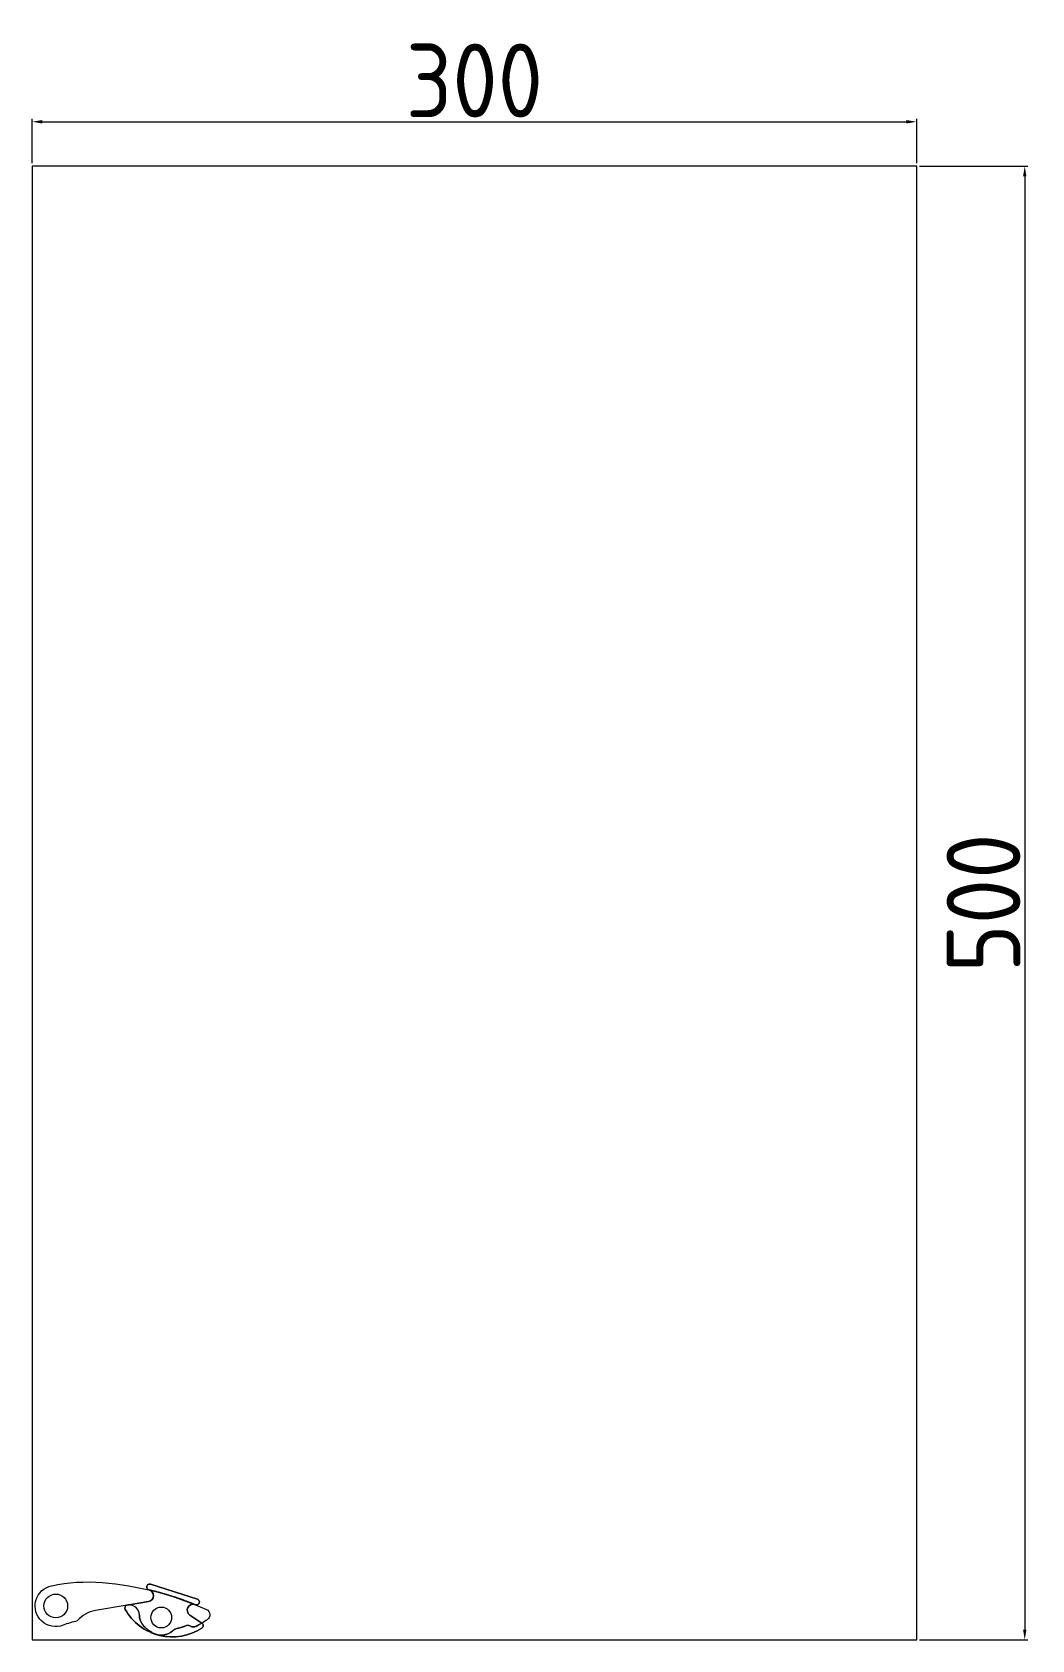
# Model space of a CAD drawing. Header units: millimetres. Extents: x 0 to 339, y 0 to 545.
import ezdxf

# ---------------------------------------------------------------- set-up
doc = ezdxf.new("R2010")
doc.units = ezdxf.units.MM
doc.linetypes.add('DASHED', pattern=[0.2067, 0.1654, -0.0413])
doc.styles.get("Standard").update_dxf_attribs({"font": 'ISOCP.SHX', "height": 25, "bigfont": 'EXTFONT.SHX'})
doc.dimstyles.new('AM_ISO', dxfattribs={"dimtxt": 3.5, "dimasz": 3.5, "dimexe": 1, "dimexo": 1, "dimgap": 1.5, "dimtad": 1, "dimdsep": 46, "dimtxsty": 'STANDARD', "dimcen": 0, "dimclrd": 256, "dimclre": 256, "dimclrt": 140, "dimadec": 0, "dimazin": 2, "dimtp": 0.1, "dimtm": 0.1, "dimtfac": 0.71, "dimtdec": 3, "dimtmove": 0, "dimatfit": 3, "dimfxl": 1, "dimlwd": -1, "dimlwe": -1, "dimarcsym": 0})

# ---------------------------------------------------------------- blocks, each defined once
blk = doc.blocks.new('*D8')
at = {"linetype": 'ByBlock'}
for p, q in [((0, 501), (0, 516.04)), ((3.5, 515.04), (296.5, 515.04)), ((300, 501), (300, 516.04))]:
    blk.add_line(p, q, dxfattribs=at)
for points in [[(3.5, 515.62), (3.5, 514.45), (0, 515.04)], [(296.5, 515.62), (296.5, 514.45), (300, 515.04)]]:
    blk.add_solid(points)
at = {"layer": 'Defpoints', "color": 0}
for p in [(300, 515.04), (0, 500), (300, 500)]:
    blk.add_point(p, dxfattribs=at)
at = {"color": 140, "insert": (150, 529.04), "char_height": 25, "attachment_point": 5}
blk.add_mtext('300', dxfattribs=at)
blk = doc.blocks.new('*D9')
at = {"linetype": 'ByBlock'}
for p, q in [((301, 500), (337.65, 500)), ((336.65, 496.5), (336.65, 3.5)), ((301, 0), (337.65, 0))]:
    blk.add_line(p, q, dxfattribs=at)
for points in [[(336.07, 496.5), (337.23, 496.5), (336.65, 500)], [(336.07, 3.5), (337.23, 3.5), (336.65, 0)]]:
    blk.add_solid(points)
at = {"layer": 'Defpoints', "color": 0}
for p in [(300, 500), (300, 0), (336.65, 0)]:
    blk.add_point(p, dxfattribs=at)
at = {"color": 140, "insert": (322.65, 250), "char_height": 25, "attachment_point": 5, "rotation": 90}
blk.add_mtext('500', dxfattribs=at)

msp = doc.modelspace()

# ---------------------------------------------------------------- linework, layer by layer
at = {"color": 5}
for p, q in [((300, 500), (0, 500)), ((0, 500), (0, 0)), ((300, 0), (300, 500)), ((0, 0), (300, 0))]:
    msp.add_line(p, q, dxfattribs=at)
for points in [[(23.696, 19.448, -0.0868621), (59.089, 10.307, -0.5831828), (59.398, 6.839, -0.0372984), (55.539, 4.583, -0.2421369), (53.71, 4.621, 0.2140201), (52.077, 4.742, -0.0249066), (49.364, 3.909, 0.1174131), (47.722, 3.05, -0.3225632), (40.74, 2.409, 0.0020813), (40.488, 2.556, -0.0754437), (37.721, 4.861, -0.1809061), (36.361, 8.392, 0.4615036), (32.274, 11.808), (21.436, 9.964, 0.1808652), (15.318, 6.409, 0.0360269), (10.495, 4.957, -1.0815652), (6.556, 18.347, -0.0719362)], [(39.61, 16.953, -0.8175936), (39.487, 13.035), (32.274, 11.808, 0.5186371), (31.57, 10.333, 0.4346444), (57.54, 3.997, 0.5359925), (57.55, 5.662), (53.471, 8.41, -0.9023398), (55.345, 11.92, 1.0397819), (56.027, 13.798), (40.144, 18.879, 1.0397819)], [(53.471, 8.41), (57.55, 5.662, -0.5359925), (57.54, 3.997, -0.4346444), (31.57, 10.333, -0.5186371), (32.274, 11.808), (39.487, 13.035, 0.8175936), (39.61, 16.953, -1.0397819), (40.144, 18.879), (56.027, 13.798, -1.0397819), (55.345, 11.92, 0.9023398)], [(32.274, 11.808, 0.5186371), (31.57, 10.333, 0.4346444), (57.54, 3.997, 0.5359925), (57.55, 5.662), (53.471, 8.41, -0.9023398), (55.345, 11.92, 0.0390209), (39.61, 16.953, -0.8175936), (39.487, 13.035)]]:
    msp.add_lwpolyline(points, format="xyb", close=True)
for centre, radius in [((8, 11.498), 4.025), ((8, 11.498), 4.025), ((43.786, 7.579), 3.525), ((43.786, 7.579), 3.525)]:
    msp.add_circle(centre, radius)
at = {"color": 190, "linetype": 'DASHED', "lineweight": 25}
for centre, radius, start, end in [((15.281, -86.217), 106, 67.79278, 76.73117), ((32.861, 8.357), 3.5, 0.56035, 99.65433), ((41.761, 8.444), 5.4, 180.56035, 221.57736), ((42.367, 31.537), 30, 296.04476, 300.40462), ((46.698, 12.824), 12, 221.57736, 238.83509), ((22.97, -27.744), 35, 59.48813, 59.96513), ((43.786, 7.579), 6, 239.48813, 310.99929), ((50.347, 0.031), 4, 104.21282, 130.99929), ((42.367, 31.537), 28.5, 284.21282, 289.91981), ((52.758, 2.861), 2, 61.59899, 109.91981), ((54.661, 6.38), 2, 241.59899, 296.04476)]:
    msp.add_arc(centre, radius, start, end, dxfattribs=at)
msp.add_arc((32.861, 8.357), 3.5, 0.56035, 99.65433)

# ---------------------------------------------------------------- dimensions: what is measured, and where the dimension line sits
dim = msp.add_linear_dim(base=(300, 515.038), p1=(0, 500), p2=(300, 500), dimstyle='AM_ISO')
dim.commit()
dim.dimension.update_dxf_attribs({"geometry": '*D8', "text_midpoint": (150, 529.038)})
dim = msp.add_linear_dim(base=(336.65, 0), p1=(300, 500), p2=(300, 0), angle=90, dimstyle='AM_ISO')
dim.commit()
dim.dimension.update_dxf_attribs({"geometry": '*D9', "text_midpoint": (322.65, 250)})

doc.saveas('drawing.dxf')
